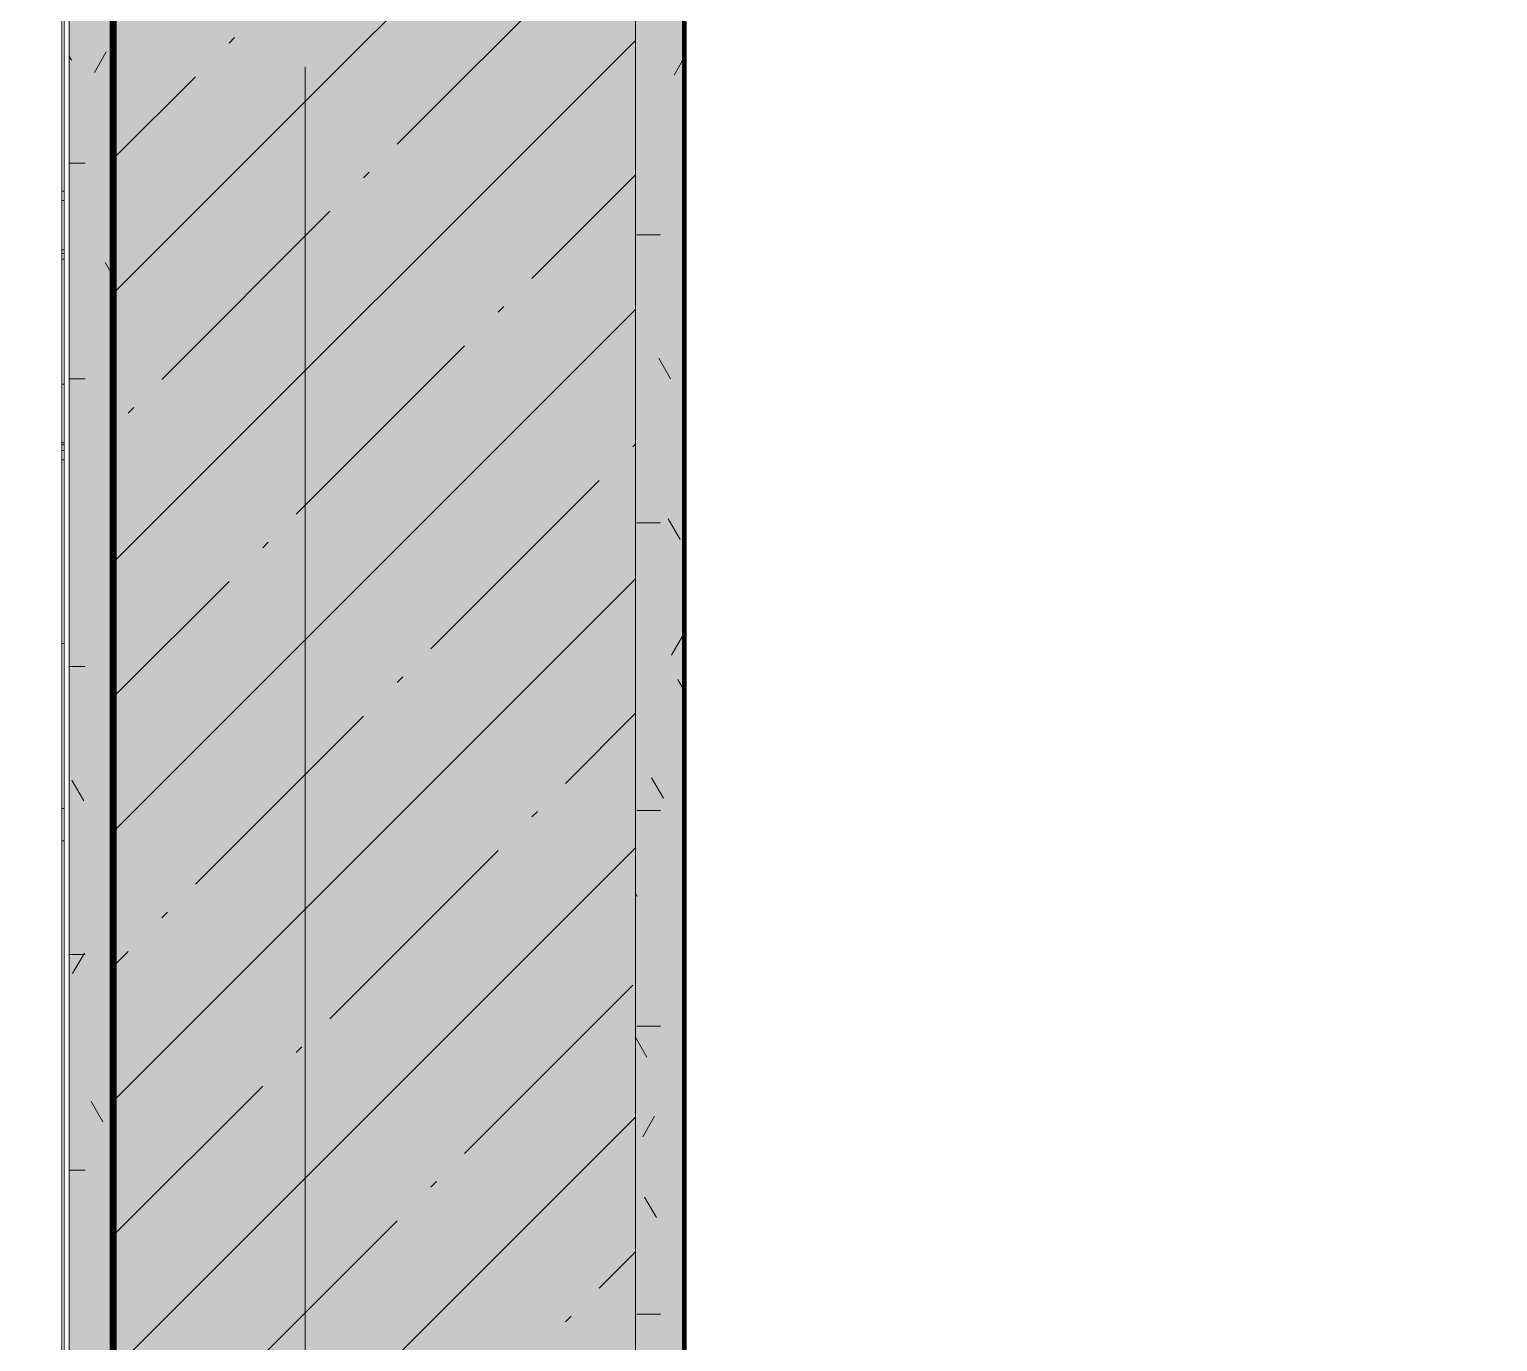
# Model space of a CAD drawing. Header units: millimetres. Extents: x -3817 to 677485, y -22715 to 103890.
# Drawn here: x 434372 to 434994, y 8582 to 9138 of the extents above; entities that cross this region are included whole.
import ezdxf

# ---------------------------------------------------------------- set-up
doc = ezdxf.new("R2010")
doc.units = ezdxf.units.MM
doc.layers.add('PDF _Геометрия', color=7, linetype='Continuous', true_color=0x1d1d1d)
doc.layers.add('PDF _Сплошная заливка', color=7, linetype='Continuous', true_color=0xffffff)

msp = doc.modelspace()

# ---------------------------------------------------------------- hatches: boundary and pattern name
at = {"layer": 'PDF _Сплошная заливка', "transparency": 33554559}
msp.add_hatch(color=256, dxfattribs=at).paths.add_polyline_path([(434608.64, 4319), (434628.64, 4319), (434628.64, 12519), (434408.64, 12519), (434408.64, 4319)])

# ---------------------------------------------------------------- linework, layer by layer
at = {"layer": 'PDF _Геометрия', "color": 7, "lineweight": 9}
for points in [[(434408.64, 12319), (434408.64, 4319), (434408.64, 12319), (434388.64, 12319), (432373.64, 12319), (434388.64, 12319), (434408.64, 12319), (434408.64, 12519), (433388.64, 12519), (434408.64, 12519)], [(434628.64, 11299), (434628.64, 4319), (434608.64, 4319), (434628.64, 4319), (434628.64, 11299), (434628.64, 11319), (434873.64, 11319), (434628.64, 11319), (434628.64, 11519)], [(434648.64, 4319), (434648.64, 11298)]]:
    msp.add_lwpolyline(points, dxfattribs=at)
at = {"layer": 'PDF _Геометрия', "color": 171, "lineweight": 70, "true_color": 0x8080ff}
msp.add_lwpolyline([(434406.64, 12309), (434406.64, 2089.5), (434407.64, 2089.5), (434407.64, 12309)], close=True, dxfattribs=at)
at = {"layer": 'PDF _Геометрия', "color": 9, "lineweight": 9, "true_color": 0xc0c0c0}
for points in [[(434388.64, 12298), (434388.64, 1994), (434408.64, 1994), (434408.64, 2044), (434408.64, 2056.5), (434408.64, 2069), (434408.64, 4319), (434608.64, 4319), (434608.64, 2069), (434648.64, 2069)], [(434385.59, 8418.79), (434385.59, 8591.49), (434385.59, 8629.25), (434385.59, 8658.82), (434385.59, 8681.89), (434385.59, 8700.18), (434385.59, 8715.38), (434385.59, 8729), (434385.59, 8741.62), (434385.59, 8753.61), (434385.59, 8765.35), (434385.59, 8777.19), (434385.59, 8789.49), (434385.59, 8802.34), (434385.59, 8815.59), (434385.59, 8829.07), (434385.59, 8842.62), (434385.59, 8856.07), (434385.59, 8869.28), (434385.59, 8882.18), (434385.59, 8894.87), (434385.59, 8907.45), (434385.59, 8920.04), (434385.59, 8932.74), (434385.59, 8945.65), (434385.59, 8958.86), (434385.59, 8972.23), (434385.59, 8985.52), (434385.59, 8998.49), (434385.59, 9010.9), (434385.59, 9022.53), (434385.59, 9033.27), (434385.59, 9043.34), (434385.59, 9052.97), (434385.59, 9062.38), (434385.59, 9071.8), (434385.59, 9081.43), (434385.59, 9091.48), (434385.59, 9102.15), (434385.59, 9113.53), (434385.59, 9125.34), (434385.59, 9137.18), (434385.59, 9148.65)], [(434386.59, 9148.65), (434386.59, 9137.18), (434386.59, 9125.34), (434386.59, 9113.53), (434386.59, 9102.15), (434386.59, 9091.48), (434386.59, 9081.43), (434386.59, 9071.8), (434386.59, 9062.38), (434386.59, 9052.97), (434386.59, 9043.34), (434386.59, 9033.27), (434386.59, 9022.53), (434386.59, 9010.9), (434386.59, 8998.49), (434386.59, 8985.52), (434386.59, 8972.23), (434386.59, 8958.86), (434386.59, 8945.65), (434386.59, 8932.74), (434386.59, 8920.04), (434386.59, 8907.45), (434386.59, 8894.87), (434386.59, 8882.18), (434386.59, 8869.28), (434386.59, 8856.07), (434386.59, 8842.62), (434386.59, 8829.07), (434386.59, 8815.59), (434386.59, 8802.34), (434386.59, 8789.49), (434386.59, 8777.19), (434386.59, 8765.35), (434386.59, 8753.61), (434386.59, 8741.62), (434386.59, 8729), (434386.59, 8715.38), (434386.59, 8700.18), (434386.59, 8681.89), (434386.59, 8658.82), (434386.59, 8629.25), (434386.59, 8591.49), (434386.59, 8418.79)], [(434386.59, 9069.9), (434386.59, 9069.84), (434386.59, 9069.7), (434386.59, 9069.52), (434386.59, 9069.31), (434386.59, 9069.09), (434386.59, 9068.89), (434386.59, 9068.73), (434386.59, 9068.59), (434386.59, 9068.4), (434386.59, 9068.12), (434386.59, 9067.67), (434386.59, 9067.01), (434386.59, 9066.06), (434386.59, 9064.8), (434386.59, 9063.22), (434386.59, 9061.37), (434386.59, 9059.26), (434386.59, 9056.92), (434386.59, 9054.39), (434386.59, 9051.67), (434386.59, 9048.78), (434386.59, 9045.7), (434386.59, 9042.43), (434386.59, 9038.95), (434386.59, 9035.25), (434386.59, 9031.32), (434386.59, 9027.16), (434386.59, 9022.76), (434386.59, 9018.11), (434386.59, 9013.28), (434386.59, 9008.34), (434386.59, 9003.36), (434386.59, 8998.43), (434386.59, 8993.62), (434386.59, 8989.01), (434386.59, 8984.66), (434386.59, 8980.62), (434386.59, 8976.91), (434386.59, 8973.54), (434386.59, 8970.52), (434386.59, 8967.86), (434386.59, 8965.58), (434386.59, 8963.69), (434386.59, 8962.19), (434386.59, 8961.08), (434386.59, 8960.37), (434386.59, 8960.05), (434386.59, 8960.03), (434386.59, 8960.09), (434386.59, 8960.42), (434386.59, 8960.96), (434386.59, 8961.65), (434386.59, 8962.43), (434386.59, 8963.29), (434386.59, 8964.23), (434386.59, 8965.26), (434386.59, 8966.36), (434386.59, 8967.54), (434386.59, 8968.78), (434386.59, 8970.06), (434386.59, 8971.36), (434386.59, 8972.66), (434386.59, 8973.94), (434386.59, 8975.17), (434386.59, 8976.39), (434386.59, 8977.6), (434386.59, 8978.82), (434386.59, 8980.08), (434386.59, 8981.4), (434386.59, 8982.79), (434386.59, 8984.25), (434386.59, 8985.76), (434386.59, 8987.34), (434386.59, 8988.96), (434386.59, 8990.63), (434386.59, 8992.34), (434386.59, 8994.11), (434386.59, 8995.94), (434386.59, 8997.84), (434386.59, 8999.83), (434386.59, 9001.88), (434386.59, 9003.97), (434386.59, 9006.06), (434386.59, 9008.13), (434386.59, 9010.16), (434386.59, 9012.17), (434386.59, 9014.19), (434386.59, 9016.25), (434386.59, 9018.37), (434386.59, 9020.56), (434386.59, 9022.76), (434386.59, 9024.93), (434386.59, 9027.02), (434386.59, 9029.03), (434386.59, 9031.13), (434386.59, 9033.51), (434386.59, 9037.17), (434386.59, 9045.05), (434386.59, 9045.92), (434386.59, 9050.96), (434386.59, 9054.87), (434386.59, 9057.84), (434386.59, 9060.05), (434386.59, 9061.68), (434386.59, 9062.92), (434386.59, 9063.95), (434386.59, 9064.85), (434386.59, 9065.65), (434386.59, 9066.36), (434386.59, 9066.98), (434386.59, 9067.52), (434386.59, 9068), (434386.59, 9068.42), (434386.59, 9068.8), (434386.59, 9069.13), (434386.59, 9069.41), (434386.59, 9069.63), (434386.59, 9069.79), (434386.59, 9069.88), (434386.59, 9069.9), (434385.59, 9069.9), (434385.59, 9069.88), (434385.59, 9069.79), (434385.59, 9069.63), (434385.59, 9069.41), (434385.59, 9069.13), (434385.59, 9068.8), (434385.59, 9068.42), (434385.59, 9068), (434385.59, 9067.52), (434385.59, 9066.98), (434385.59, 9066.36), (434385.59, 9065.65), (434385.59, 9064.85), (434385.59, 9063.95), (434385.59, 9062.92), (434385.59, 9061.68), (434385.59, 9060.05), (434385.59, 9057.84), (434385.59, 9054.87), (434385.59, 9050.96), (434385.59, 9045.92), (434385.59, 9045.05), (434385.59, 9037.17), (434385.59, 9033.51), (434385.59, 9031.13), (434385.59, 9029.03), (434385.59, 9027.02), (434385.59, 9024.93), (434385.59, 9022.76), (434385.59, 9020.56), (434385.59, 9018.37), (434385.59, 9016.25), (434385.59, 9014.19), (434385.59, 9012.17), (434385.59, 9010.16), (434385.59, 9008.13), (434385.59, 9006.06), (434385.59, 9003.97), (434385.59, 9001.88), (434385.59, 8999.83), (434385.59, 8997.84), (434385.59, 8995.94), (434385.59, 8994.11), (434385.59, 8992.34), (434385.59, 8990.63), (434385.59, 8988.96), (434385.59, 8987.34), (434385.59, 8985.76), (434385.59, 8984.25), (434385.59, 8982.79), (434385.59, 8981.4), (434385.59, 8980.08), (434385.59, 8978.82), (434385.59, 8977.6), (434385.59, 8976.39), (434385.59, 8975.17), (434385.59, 8973.94), (434385.59, 8972.66), (434385.59, 8971.36), (434385.59, 8970.06), (434385.59, 8968.78), (434385.59, 8967.54), (434385.59, 8966.36), (434385.59, 8965.26), (434385.59, 8964.23), (434385.59, 8963.29), (434385.59, 8962.43), (434385.59, 8961.65), (434385.59, 8960.96), (434385.59, 8960.42), (434385.59, 8960.09), (434385.59, 8960.03), (434385.59, 8960.05), (434385.59, 8960.37), (434385.59, 8961.08), (434385.59, 8962.19), (434385.59, 8963.69), (434385.59, 8965.58), (434385.59, 8967.86), (434385.59, 8970.52), (434385.59, 8973.54), (434385.59, 8976.91), (434385.59, 8980.62), (434385.59, 8984.66), (434385.59, 8989.01), (434385.59, 8993.62), (434385.59, 8998.43), (434385.59, 9003.36), (434385.59, 9008.34), (434385.59, 9013.28), (434385.59, 9018.11), (434385.59, 9022.76), (434385.59, 9027.16), (434385.59, 9031.32), (434385.59, 9035.25), (434385.59, 9038.95), (434385.59, 9042.43), (434385.59, 9045.7), (434385.59, 9048.78), (434385.59, 9051.67), (434385.59, 9054.39), (434385.59, 9056.92), (434385.59, 9059.26), (434385.59, 9061.37), (434385.59, 9063.22), (434385.59, 9064.8), (434385.59, 9066.06), (434385.59, 9067.01), (434385.59, 9067.67), (434385.59, 9068.12), (434385.59, 9068.4), (434385.59, 9068.59), (434385.59, 9068.73), (434385.59, 9068.89), (434385.59, 9069.09), (434385.59, 9069.31), (434385.59, 9069.52), (434385.59, 9069.7), (434385.59, 9069.84), (434385.59, 9069.9)], [(434386.59, 9065.86), (434386.59, 9065.8), (434386.59, 9065.67), (434386.59, 9065.49), (434386.59, 9065.28), (434386.59, 9065.06), (434386.59, 9064.86), (434386.59, 9064.7), (434386.59, 9064.55), (434386.59, 9064.37), (434386.59, 9064.09), (434386.59, 9063.64), (434386.59, 9062.98), (434386.59, 9062.03), (434386.59, 9060.76), (434386.59, 9059.19), (434386.59, 9057.33), (434386.59, 9055.23), (434386.59, 9052.89), (434386.59, 9050.35), (434386.59, 9047.64), (434386.59, 9044.75), (434386.59, 9041.67), (434386.59, 9038.4), (434386.59, 9034.92), (434386.59, 9031.22), (434386.59, 9027.29), (434386.59, 9023.13), (434386.59, 9018.73), (434386.59, 9014.08), (434386.59, 9009.24), (434386.59, 9004.3), (434386.59, 8999.33), (434386.59, 8994.4), (434386.59, 8989.59), (434386.59, 8984.97), (434386.59, 8980.63), (434386.59, 8976.59), (434386.59, 8972.88), (434386.59, 8969.51), (434386.59, 8966.48), (434386.59, 8963.83), (434386.59, 8961.55), (434386.59, 8959.66), (434386.59, 8958.16), (434386.59, 8957.05), (434386.59, 8956.34), (434386.59, 8956.02), (434386.59, 8956), (434386.59, 8956.06), (434386.59, 8956.39), (434386.59, 8956.93), (434386.59, 8957.62), (434386.59, 8958.4), (434386.59, 8959.26), (434386.59, 8960.2), (434386.59, 8961.23), (434386.59, 8962.33), (434386.59, 8963.51), (434386.59, 8964.75), (434386.59, 8966.03), (434386.59, 8967.33), (434386.59, 8968.63), (434386.59, 8969.9), (434386.59, 8971.14), (434386.59, 8972.36), (434386.59, 8973.57), (434386.59, 8974.79), (434386.59, 8976.05), (434386.59, 8977.37), (434386.59, 8978.76), (434386.59, 8980.21), (434386.59, 8981.73), (434386.59, 8983.31), (434386.59, 8984.93), (434386.59, 8986.6), (434386.59, 8988.31), (434386.59, 8990.07), (434386.59, 8991.91), (434386.59, 8993.81), (434386.59, 8995.8), (434386.59, 8997.85), (434386.59, 8999.93), (434386.59, 9002.03), (434386.59, 9004.09), (434386.59, 9006.12), (434386.59, 9008.14), (434386.59, 9010.16), (434386.59, 9012.22), (434386.59, 9014.34), (434386.59, 9016.52), (434386.59, 9018.73), (434386.59, 9020.9), (434386.59, 9022.99), (434386.59, 9025), (434386.59, 9027.1), (434386.59, 9029.48), (434386.59, 9033.14), (434386.59, 9041.02), (434386.59, 9041.89), (434386.59, 9046.93), (434386.59, 9050.84), (434386.59, 9053.81), (434386.59, 9056.02), (434386.59, 9057.65), (434386.59, 9058.89), (434386.59, 9059.92), (434386.59, 9060.82), (434386.59, 9061.62), (434386.59, 9062.32), (434386.59, 9062.94), (434386.59, 9063.49), (434386.59, 9063.97), (434386.59, 9064.39), (434386.59, 9064.77), (434386.59, 9065.1), (434386.59, 9065.38), (434386.59, 9065.6), (434386.59, 9065.76), (434386.59, 9065.85), (434386.59, 9065.87), (434385.59, 9065.87), (434385.59, 9065.85), (434385.59, 9065.76), (434385.59, 9065.6), (434385.59, 9065.38), (434385.59, 9065.1), (434385.59, 9064.77), (434385.59, 9064.39), (434385.59, 9063.97), (434385.59, 9063.49), (434385.59, 9062.94), (434385.59, 9062.32), (434385.59, 9061.62), (434385.59, 9060.82), (434385.59, 9059.92), (434385.59, 9058.89), (434385.59, 9057.65), (434385.59, 9056.02), (434385.59, 9053.81), (434385.59, 9050.84), (434385.59, 9046.93), (434385.59, 9041.89), (434385.59, 9041.02), (434385.59, 9033.14), (434385.59, 9029.48), (434385.59, 9027.1), (434385.59, 9025), (434385.59, 9022.99), (434385.59, 9020.9), (434385.59, 9018.73), (434385.59, 9016.52), (434385.59, 9014.34), (434385.59, 9012.22), (434385.59, 9010.16), (434385.59, 9008.14), (434385.59, 9006.12), (434385.59, 9004.09), (434385.59, 9002.03), (434385.59, 8999.93), (434385.59, 8997.85), (434385.59, 8995.8), (434385.59, 8993.81), (434385.59, 8991.91), (434385.59, 8990.07), (434385.59, 8988.31), (434385.59, 8986.6), (434385.59, 8984.93), (434385.59, 8983.31), (434385.59, 8981.73), (434385.59, 8980.21), (434385.59, 8978.76), (434385.59, 8977.37), (434385.59, 8976.05), (434385.59, 8974.79), (434385.59, 8973.57), (434385.59, 8972.36), (434385.59, 8971.14), (434385.59, 8969.9), (434385.59, 8968.63), (434385.59, 8967.33), (434385.59, 8966.03), (434385.59, 8964.75), (434385.59, 8963.51), (434385.59, 8962.33), (434385.59, 8961.23), (434385.59, 8960.2), (434385.59, 8959.26), (434385.59, 8958.4), (434385.59, 8957.62), (434385.59, 8956.93), (434385.59, 8956.39), (434385.59, 8956.06), (434385.59, 8956), (434385.59, 8956.02), (434385.59, 8956.34), (434385.59, 8957.05), (434385.59, 8958.16), (434385.59, 8959.66), (434385.59, 8961.55), (434385.59, 8963.83), (434385.59, 8966.48), (434385.59, 8969.51), (434385.59, 8972.88), (434385.59, 8976.59), (434385.59, 8980.63), (434385.59, 8984.97), (434385.59, 8989.59), (434385.59, 8994.4), (434385.59, 8999.33), (434385.59, 9004.3), (434385.59, 9009.24), (434385.59, 9014.08), (434385.59, 9018.73), (434385.59, 9023.13), (434385.59, 9027.29), (434385.59, 9031.22), (434385.59, 9034.92), (434385.59, 9038.4), (434385.59, 9041.67), (434385.59, 9044.75), (434385.59, 9047.64), (434385.59, 9050.35), (434385.59, 9052.89), (434385.59, 9055.23), (434385.59, 9057.33), (434385.59, 9059.19), (434385.59, 9060.76), (434385.59, 9062.03), (434385.59, 9062.98), (434385.59, 9063.64), (434385.59, 9064.09), (434385.59, 9064.37), (434385.59, 9064.55), (434385.59, 9064.7), (434385.59, 9064.86), (434385.59, 9065.06), (434385.59, 9065.28), (434385.59, 9065.49), (434385.59, 9065.67), (434385.59, 9065.8), (434385.59, 9065.86)], [(434385.59, 9045.05), (434386.59, 9045.05)], [(434386.59, 9041.02), (434385.59, 9041.02)], [(434386.59, 8988.12), (434386.59, 8988.06), (434386.59, 8987.93), (434386.59, 8987.74), (434386.59, 8987.53), (434386.59, 8987.32), (434386.59, 8987.11), (434386.59, 8986.95), (434386.59, 8986.81), (434386.59, 8986.62), (434386.59, 8986.34), (434386.59, 8985.9), (434386.59, 8985.23), (434386.59, 8984.28), (434386.59, 8983.02), (434386.59, 8981.44), (434386.59, 8979.59), (434386.59, 8977.48), (434386.59, 8975.14), (434386.59, 8972.61), (434386.59, 8969.89), (434386.59, 8967), (434386.59, 8963.93), (434386.59, 8960.65), (434386.59, 8957.17), (434386.59, 8953.47), (434386.59, 8949.55), (434386.59, 8945.39), (434386.59, 8940.98), (434386.59, 8936.33), (434386.59, 8931.5), (434386.59, 8926.56), (434386.59, 8921.58), (434386.59, 8916.65), (434386.59, 8911.84), (434386.59, 8907.23), (434386.59, 8902.88), (434386.59, 8898.84), (434386.59, 8895.13), (434386.59, 8891.76), (434386.59, 8888.74), (434386.59, 8886.08), (434386.59, 8883.8), (434386.59, 8881.91), (434386.59, 8880.41), (434386.59, 8879.3), (434386.59, 8878.59), (434386.59, 8878.27), (434386.59, 8878.25), (434386.59, 8878.31), (434386.59, 8878.64), (434386.59, 8879.18), (434386.59, 8879.87), (434386.59, 8880.65), (434386.59, 8881.51), (434386.59, 8882.46), (434386.59, 8883.48), (434386.59, 8884.59), (434386.59, 8885.77), (434386.59, 8887.01), (434386.59, 8888.29), (434386.59, 8889.58), (434386.59, 8890.88), (434386.59, 8892.16), (434386.59, 8893.4), (434386.59, 8894.61), (434386.59, 8895.82), (434386.59, 8897.04), (434386.59, 8898.3), (434386.59, 8899.62), (434386.59, 8901.01), (434386.59, 8902.47), (434386.59, 8903.99), (434386.59, 8905.56), (434386.59, 8907.18), (434386.59, 8908.85), (434386.59, 8910.56), (434386.59, 8912.33), (434386.59, 8914.16), (434386.59, 8916.06), (434386.59, 8918.05), (434386.59, 8920.1), (434386.59, 8922.19), (434386.59, 8924.28), (434386.59, 8926.35), (434386.59, 8928.38), (434386.59, 8930.39), (434386.59, 8932.41), (434386.59, 8934.47), (434386.59, 8936.59), (434386.59, 8938.78), (434386.59, 8940.98), (434386.59, 8943.15), (434386.59, 8945.24), (434386.59, 8947.25), (434386.59, 8949.35), (434386.59, 8951.73), (434386.59, 8955.39), (434386.59, 8963.27), (434386.59, 8964.14), (434386.59, 8969.18), (434386.59, 8973.09), (434386.59, 8976.06), (434386.59, 8978.27), (434386.59, 8979.9), (434386.59, 8981.14), (434386.59, 8982.17), (434386.59, 8983.08), (434386.59, 8983.87), (434386.59, 8984.58), (434386.59, 8985.2), (434386.59, 8985.74), (434386.59, 8986.22), (434386.59, 8986.64), (434386.59, 8987.02), (434386.59, 8987.35), (434386.59, 8987.63), (434386.59, 8987.85), (434386.59, 8988.01), (434386.59, 8988.1), (434386.59, 8988.12), (434385.59, 8988.12), (434385.59, 8988.1), (434385.59, 8988.01), (434385.59, 8987.85), (434385.59, 8987.63), (434385.59, 8987.35), (434385.59, 8987.02), (434385.59, 8986.64), (434385.59, 8986.22), (434385.59, 8985.74), (434385.59, 8985.2), (434385.59, 8984.58), (434385.59, 8983.87), (434385.59, 8983.08), (434385.59, 8982.17), (434385.59, 8981.14), (434385.59, 8979.9), (434385.59, 8978.27), (434385.59, 8976.06), (434385.59, 8973.09), (434385.59, 8969.18), (434385.59, 8964.14), (434385.59, 8963.27), (434385.59, 8955.39), (434385.59, 8951.73), (434385.59, 8949.35), (434385.59, 8947.25), (434385.59, 8945.24), (434385.59, 8943.15), (434385.59, 8940.98), (434385.59, 8938.78), (434385.59, 8936.59), (434385.59, 8934.47), (434385.59, 8932.41), (434385.59, 8930.39), (434385.59, 8928.38), (434385.59, 8926.35), (434385.59, 8924.28), (434385.59, 8922.19), (434385.59, 8920.1), (434385.59, 8918.05), (434385.59, 8916.06), (434385.59, 8914.16), (434385.59, 8912.33), (434385.59, 8910.56), (434385.59, 8908.85), (434385.59, 8907.18), (434385.59, 8905.56), (434385.59, 8903.99), (434385.59, 8902.47), (434385.59, 8901.01), (434385.59, 8899.62), (434385.59, 8898.3), (434385.59, 8897.04), (434385.59, 8895.82), (434385.59, 8894.61), (434385.59, 8893.4), (434385.59, 8892.16), (434385.59, 8890.88), (434385.59, 8889.58), (434385.59, 8888.29), (434385.59, 8887.01), (434385.59, 8885.77), (434385.59, 8884.59), (434385.59, 8883.48), (434385.59, 8882.46), (434385.59, 8881.51), (434385.59, 8880.65), (434385.59, 8879.87), (434385.59, 8879.18), (434385.59, 8878.64), (434385.59, 8878.31), (434385.59, 8878.25), (434385.59, 8878.27), (434385.59, 8878.59), (434385.59, 8879.3), (434385.59, 8880.41), (434385.59, 8881.91), (434385.59, 8883.8), (434385.59, 8886.08), (434385.59, 8888.74), (434385.59, 8891.76), (434385.59, 8895.13), (434385.59, 8898.84), (434385.59, 8902.88), (434385.59, 8907.23), (434385.59, 8911.84), (434385.59, 8916.65), (434385.59, 8921.58), (434385.59, 8926.56), (434385.59, 8931.5), (434385.59, 8936.33), (434385.59, 8940.98), (434385.59, 8945.39), (434385.59, 8949.55), (434385.59, 8953.47), (434385.59, 8957.17), (434385.59, 8960.65), (434385.59, 8963.93), (434385.59, 8967), (434385.59, 8969.89), (434385.59, 8972.61), (434385.59, 8975.14), (434385.59, 8977.48), (434385.59, 8979.59), (434385.59, 8981.44), (434385.59, 8983.02), (434385.59, 8984.28), (434385.59, 8985.23), (434385.59, 8985.9), (434385.59, 8986.34), (434385.59, 8986.62), (434385.59, 8986.81), (434385.59, 8986.95), (434385.59, 8987.11), (434385.59, 8987.32), (434385.59, 8987.53), (434385.59, 8987.74), (434385.59, 8987.93), (434385.59, 8988.06), (434385.59, 8988.12)], [(434386.59, 8987.24), (434386.59, 8987.18), (434386.59, 8987.05), (434386.59, 8986.86), (434386.59, 8986.65), (434386.59, 8986.43), (434386.59, 8986.23), (434386.59, 8986.07), (434386.59, 8985.93), (434386.59, 8985.74), (434386.59, 8985.46), (434386.59, 8985.01), (434386.59, 8984.35), (434386.59, 8983.4), (434386.59, 8982.14), (434386.59, 8980.56), (434386.59, 8978.71), (434386.59, 8976.6), (434386.59, 8974.26), (434386.59, 8971.73), (434386.59, 8969.01), (434386.59, 8966.12), (434386.59, 8963.04), (434386.59, 8959.77), (434386.59, 8956.29), (434386.59, 8952.59), (434386.59, 8948.67), (434386.59, 8944.51), (434386.59, 8940.1), (434386.59, 8935.45), (434386.59, 8930.62), (434386.59, 8925.68), (434386.59, 8920.7), (434386.59, 8915.77), (434386.59, 8910.96), (434386.59, 8906.35), (434386.59, 8902), (434386.59, 8897.96), (434386.59, 8894.25), (434386.59, 8890.88), (434386.59, 8887.86), (434386.59, 8885.2), (434386.59, 8882.92), (434386.59, 8881.03), (434386.59, 8879.53), (434386.59, 8878.42), (434386.59, 8877.71), (434386.59, 8877.39), (434386.59, 8877.37), (434386.59, 8877.43), (434386.59, 8877.76), (434386.59, 8878.3), (434386.59, 8878.99), (434386.59, 8879.77), (434386.59, 8880.63), (434386.59, 8881.57), (434386.59, 8882.6), (434386.59, 8883.71), (434386.59, 8884.88), (434386.59, 8886.12), (434386.59, 8887.4), (434386.59, 8888.7), (434386.59, 8890), (434386.59, 8891.28), (434386.59, 8892.52), (434386.59, 8893.73), (434386.59, 8894.94), (434386.59, 8896.16), (434386.59, 8897.42), (434386.59, 8898.74), (434386.59, 8900.13), (434386.59, 8901.59), (434386.59, 8903.11), (434386.59, 8904.68), (434386.59, 8906.3), (434386.59, 8907.97), (434386.59, 8909.68), (434386.59, 8911.45), (434386.59, 8913.28), (434386.59, 8915.18), (434386.59, 8917.17), (434386.59, 8919.22), (434386.59, 8921.31), (434386.59, 8923.4), (434386.59, 8925.47), (434386.59, 8927.5), (434386.59, 8929.51), (434386.59, 8931.53), (434386.59, 8933.59), (434386.59, 8935.71), (434386.59, 8937.9), (434386.59, 8940.1), (434386.59, 8942.27), (434386.59, 8944.36), (434386.59, 8946.37), (434386.59, 8948.47), (434386.59, 8950.85), (434386.59, 8954.51), (434386.59, 8962.39), (434385.59, 8962.39), (434385.59, 8954.51), (434385.59, 8950.85), (434385.59, 8948.47), (434385.59, 8946.37), (434385.59, 8944.36), (434385.59, 8942.27), (434385.59, 8940.1), (434385.59, 8937.9), (434385.59, 8935.71), (434385.59, 8933.59), (434385.59, 8931.53), (434385.59, 8929.51), (434385.59, 8927.5), (434385.59, 8925.47), (434385.59, 8923.4), (434385.59, 8921.31), (434385.59, 8919.22), (434385.59, 8917.17), (434385.59, 8915.18), (434385.59, 8913.28), (434385.59, 8911.45), (434385.59, 8909.68), (434385.59, 8907.97), (434385.59, 8906.3), (434385.59, 8904.68), (434385.59, 8903.11), (434385.59, 8901.59), (434385.59, 8900.13), (434385.59, 8898.74), (434385.59, 8897.42), (434385.59, 8896.16), (434385.59, 8894.94), (434385.59, 8893.73), (434385.59, 8892.52), (434385.59, 8891.28), (434385.59, 8890), (434385.59, 8888.7), (434385.59, 8887.4), (434385.59, 8886.12), (434385.59, 8884.88), (434385.59, 8883.71), (434385.59, 8882.6), (434385.59, 8881.57), (434385.59, 8880.63), (434385.59, 8879.77), (434385.59, 8878.99), (434385.59, 8878.3), (434385.59, 8877.76), (434385.59, 8877.43), (434385.59, 8877.37), (434385.59, 8877.39), (434385.59, 8877.71), (434385.59, 8878.42), (434385.59, 8879.53), (434385.59, 8881.03), (434385.59, 8882.92), (434385.59, 8885.2), (434385.59, 8887.86), (434385.59, 8890.88), (434385.59, 8894.25), (434385.59, 8897.96), (434385.59, 8902), (434385.59, 8906.35), (434385.59, 8910.96), (434385.59, 8915.77), (434385.59, 8920.7), (434385.59, 8925.68), (434385.59, 8930.62), (434385.59, 8935.45), (434385.59, 8940.1), (434385.59, 8944.51), (434385.59, 8948.67), (434385.59, 8952.59), (434385.59, 8956.29), (434385.59, 8959.77), (434385.59, 8963.04), (434385.59, 8966.12), (434385.59, 8969.01), (434385.59, 8971.73), (434385.59, 8974.26), (434385.59, 8976.6), (434385.59, 8978.71), (434385.59, 8980.56), (434385.59, 8982.14), (434385.59, 8983.4), (434385.59, 8984.35), (434385.59, 8985.01), (434385.59, 8985.46), (434385.59, 8985.74), (434385.59, 8985.93), (434385.59, 8986.07), (434385.59, 8986.23), (434385.59, 8986.43), (434385.59, 8986.65), (434385.59, 8986.86), (434385.59, 8987.05), (434385.59, 8987.18), (434385.59, 8987.24)], [(434385.59, 8987.24), (434385.59, 8987.22), (434385.59, 8987.13), (434385.59, 8986.97), (434385.59, 8986.75), (434385.59, 8986.47), (434385.59, 8986.14), (434385.59, 8985.76), (434385.59, 8985.34), (434385.59, 8984.86), (434385.59, 8984.32), (434385.59, 8983.7), (434385.59, 8982.99), (434385.59, 8982.19), (434385.59, 8981.29), (434385.59, 8980.26), (434385.59, 8979.02), (434385.59, 8977.39), (434385.59, 8975.18), (434385.59, 8972.21), (434385.59, 8968.3), (434385.59, 8963.26)], [(434386.59, 8963.26), (434386.59, 8968.3), (434386.59, 8972.21), (434386.59, 8975.18), (434386.59, 8977.39), (434386.59, 8979.02), (434386.59, 8980.26), (434386.59, 8981.29), (434386.59, 8982.19), (434386.59, 8982.99), (434386.59, 8983.7), (434386.59, 8984.32), (434386.59, 8984.86), (434386.59, 8985.34), (434386.59, 8985.76), (434386.59, 8986.14), (434386.59, 8986.47), (434386.59, 8986.75), (434386.59, 8986.97), (434386.59, 8987.13), (434386.59, 8987.22), (434386.59, 8987.24)], [(434386.59, 8963.27), (434385.59, 8963.27)], [(434385.59, 8960.03), (434386.59, 8960.03)], [(434385.59, 8956), (434386.59, 8956)], [(434385.59, 8878.25), (434386.59, 8878.25)], [(434385.59, 8632.6), (434385.59, 8635.83), (434385.59, 8664.05), (434385.59, 8688.38), (434385.59, 8709.22), (434385.59, 8726.99), (434385.59, 8742.1), (434385.59, 8754.94), (434385.59, 8765.81), (434385.59, 8775.02), (434385.59, 8782.92), (434385.59, 8790.08), (434385.59, 8797.1), (434385.59, 8803.1), (434385.59, 8806.66), (434385.59, 8808.06), (434385.59, 8808.3), (434385.59, 8808.31), (434385.59, 8808.22), (434385.59, 8807.51), (434385.59, 8805.44), (434385.59, 8801.29), (434385.59, 8794.33), (434385.59, 8784.3), (434385.59, 8771.55), (434385.59, 8756.47), (434385.59, 8739.48), (434385.59, 8729.23), (434385.59, 8719.87), (434385.59, 8711.32), (434385.59, 8703.47), (434385.59, 8696.24), (434385.59, 8689.54), (434385.59, 8683.26), (434385.59, 8677.34), (434385.59, 8671.72), (434385.59, 8666.39), (434385.59, 8661.36), (434385.59, 8656.6), (434385.59, 8652.12), (434385.59, 8647.91), (434385.59, 8643.95), (434385.59, 8640.24), (434385.59, 8636.87), (434385.59, 8634.04)], [(434386.59, 8808.3), (434385.59, 8808.3)], [(434385.59, 8632.17), (434385.59, 8635), (434385.59, 8638.37), (434385.59, 8642.08), (434385.59, 8646.03), (434385.59, 8650.25), (434385.59, 8654.73), (434385.59, 8659.48), (434385.59, 8664.52), (434385.59, 8669.84), (434385.59, 8675.46), (434385.59, 8681.39), (434385.59, 8687.66), (434385.59, 8694.37), (434385.59, 8701.6), (434385.59, 8709.44), (434385.59, 8718), (434385.59, 8727.36), (434385.59, 8737.6), (434385.59, 8754.6), (434385.59, 8769.67), (434385.59, 8782.43), (434385.59, 8792.46), (434385.59, 8799.41), (434385.59, 8803.57), (434385.59, 8805.64), (434385.59, 8806.35), (434385.59, 8806.44), (434385.59, 8806.43), (434385.59, 8806.18), (434385.59, 8804.79), (434385.59, 8801.23), (434385.59, 8795.23), (434385.59, 8788.21), (434385.59, 8781.04), (434385.59, 8773.15), (434385.59, 8763.93), (434385.59, 8753.06), (434385.59, 8740.23), (434385.59, 8725.12), (434385.59, 8707.35), (434385.59, 8686.5), (434385.59, 8662.18), (434385.59, 8633.95), (434385.59, 8630.73)], [(434386.59, 8634.04), (434386.59, 8636.87), (434386.59, 8640.24), (434386.59, 8643.95), (434386.59, 8647.91), (434386.59, 8652.12), (434386.59, 8656.6), (434386.59, 8661.36), (434386.59, 8666.39), (434386.59, 8671.72), (434386.59, 8677.34), (434386.59, 8683.26), (434386.59, 8689.54), (434386.59, 8696.24), (434386.59, 8703.47), (434386.59, 8711.32), (434386.59, 8719.87), (434386.59, 8729.23), (434386.59, 8739.48), (434386.59, 8756.47), (434386.59, 8771.55), (434386.59, 8784.3), (434386.59, 8794.33), (434386.59, 8801.29), (434386.59, 8805.44), (434386.59, 8807.51), (434386.59, 8808.22), (434386.59, 8808.31), (434386.59, 8808.3), (434386.59, 8808.06), (434386.59, 8806.66), (434386.59, 8803.1), (434386.59, 8797.1), (434386.59, 8790.08), (434386.59, 8782.92), (434386.59, 8775.02), (434386.59, 8765.81), (434386.59, 8754.94), (434386.59, 8742.1), (434386.59, 8726.99), (434386.59, 8709.22), (434386.59, 8688.38), (434386.59, 8664.05), (434386.59, 8635.83), (434386.59, 8632.6)], [(434386.59, 8630.73), (434386.59, 8633.95), (434386.59, 8662.18), (434386.59, 8686.5), (434386.59, 8707.35), (434386.59, 8725.12), (434386.59, 8740.23), (434386.59, 8753.06), (434386.59, 8763.93), (434386.59, 8773.15), (434386.59, 8781.04), (434386.59, 8788.21), (434386.59, 8795.23), (434386.59, 8801.23), (434386.59, 8804.79), (434386.59, 8806.18), (434386.59, 8806.43), (434386.59, 8806.44), (434386.59, 8806.35), (434386.59, 8805.64), (434386.59, 8803.57), (434386.59, 8799.41), (434386.59, 8792.46), (434386.59, 8782.43), (434386.59, 8769.67), (434386.59, 8754.6), (434386.59, 8737.6), (434386.59, 8727.36), (434386.59, 8718), (434386.59, 8709.44), (434386.59, 8701.6), (434386.59, 8694.37), (434386.59, 8687.66), (434386.59, 8681.39), (434386.59, 8675.46), (434386.59, 8669.84), (434386.59, 8664.52), (434386.59, 8659.48), (434386.59, 8654.73), (434386.59, 8650.25), (434386.59, 8646.03), (434386.59, 8642.08), (434386.59, 8638.37), (434386.59, 8635), (434386.59, 8632.17)], [(434385.59, 8794.64), (434385.59, 8783.03), (434385.59, 8771.54), (434385.59, 8760.25), (434385.59, 8749.15), (434385.59, 8738.18), (434385.59, 8727.32), (434385.59, 8716.52), (434385.59, 8705.74), (434385.59, 8694.95), (434385.59, 8684.1), (434385.59, 8673.14), (434385.59, 8662.04), (434385.59, 8650.74), (434385.59, 8639.2), (434385.59, 8627.39), (434385.59, 8615.24), (434385.59, 8602.6), (434385.59, 8588.93), (434385.59, 8573.56)], [(434386.59, 8573.56), (434386.59, 8588.93), (434386.59, 8602.6), (434386.59, 8615.24), (434386.59, 8627.39), (434386.59, 8639.2), (434386.59, 8650.74), (434386.59, 8662.04), (434386.59, 8673.14), (434386.59, 8684.1), (434386.59, 8694.95), (434386.59, 8705.74), (434386.59, 8716.52), (434386.59, 8727.32), (434386.59, 8738.18), (434386.59, 8749.15), (434386.59, 8760.25), (434386.59, 8771.54), (434386.59, 8783.03), (434386.59, 8794.64)], [(434385.59, 8763.96), (434385.59, 8760.4), (434385.59, 8754.4), (434385.59, 8747.38), (434385.59, 8740.21), (434385.59, 8732.32), (434385.59, 8723.11), (434385.59, 8712.23), (434385.59, 8699.4), (434385.59, 8684.29), (434385.59, 8666.52), (434385.59, 8645.67), (434385.59, 8621.35), (434385.59, 8593.13), (434385.59, 8589.9)], [(434385.59, 8591.34), (434385.59, 8594.17), (434385.59, 8597.54), (434385.59, 8601.25), (434385.59, 8605.2), (434385.59, 8609.42), (434385.59, 8613.9), (434385.59, 8618.65), (434385.59, 8623.69), (434385.59, 8629.01), (434385.59, 8634.64), (434385.59, 8640.56), (434385.59, 8646.83), (434385.59, 8653.54), (434385.59, 8660.77), (434385.59, 8668.62), (434385.59, 8677.17), (434385.59, 8686.53), (434385.59, 8696.78), (434385.59, 8713.77), (434385.59, 8728.85), (434385.59, 8741.6), (434385.59, 8751.63), (434385.59, 8758.58), (434385.59, 8762.74)], [(434385.59, 8588.25), (434385.59, 8591.48), (434385.59, 8619.7), (434385.59, 8644.03), (434385.59, 8664.87), (434385.59, 8682.64), (434385.59, 8697.75), (434385.59, 8710.58), (434385.59, 8721.46), (434385.59, 8730.67), (434385.59, 8738.56), (434385.59, 8745.73), (434385.59, 8752.75), (434385.59, 8758.75), (434385.59, 8762.31)], [(434386.59, 8589.9), (434386.59, 8593.13), (434386.59, 8621.35), (434386.59, 8645.67), (434386.59, 8666.52), (434386.59, 8684.29), (434386.59, 8699.4), (434386.59, 8712.23), (434386.59, 8723.11), (434386.59, 8732.32), (434386.59, 8740.21), (434386.59, 8747.38), (434386.59, 8754.4), (434386.59, 8760.4), (434386.59, 8763.96)], [(434386.59, 8762.74), (434386.59, 8758.58), (434386.59, 8751.63), (434386.59, 8741.6), (434386.59, 8728.85), (434386.59, 8713.77), (434386.59, 8696.78), (434386.59, 8686.53), (434386.59, 8677.17), (434386.59, 8668.62), (434386.59, 8660.77), (434386.59, 8653.54), (434386.59, 8646.83), (434386.59, 8640.56), (434386.59, 8634.64), (434386.59, 8629.01), (434386.59, 8623.69), (434386.59, 8618.65), (434386.59, 8613.9), (434386.59, 8609.42), (434386.59, 8605.2), (434386.59, 8601.25), (434386.59, 8597.54), (434386.59, 8594.17), (434386.59, 8591.34)], [(434386.59, 8762.31), (434386.59, 8758.75), (434386.59, 8752.75), (434386.59, 8745.73), (434386.59, 8738.56), (434386.59, 8730.67), (434386.59, 8721.46), (434386.59, 8710.58), (434386.59, 8697.75), (434386.59, 8682.64), (434386.59, 8664.87), (434386.59, 8644.03), (434386.59, 8619.7), (434386.59, 8591.48), (434386.59, 8588.25)], [(434385.59, 8761.09), (434385.59, 8756.93), (434385.59, 8749.98), (434385.59, 8739.95), (434385.59, 8727.2), (434385.59, 8712.12), (434385.59, 8695.13), (434385.59, 8684.88), (434385.59, 8675.52), (434385.59, 8666.97), (434385.59, 8659.12), (434385.59, 8651.89), (434385.59, 8645.18), (434385.59, 8638.91), (434385.59, 8632.99), (434385.59, 8627.37), (434385.59, 8622.04), (434385.59, 8617.01), (434385.59, 8612.25), (434385.59, 8607.77), (434385.59, 8603.56), (434385.59, 8599.6), (434385.59, 8595.89), (434385.59, 8592.52), (434385.59, 8589.69)], [(434386.59, 8589.69), (434386.59, 8592.52), (434386.59, 8595.89), (434386.59, 8599.6), (434386.59, 8603.56), (434386.59, 8607.77), (434386.59, 8612.25), (434386.59, 8617.01), (434386.59, 8622.04), (434386.59, 8627.37), (434386.59, 8632.99), (434386.59, 8638.91), (434386.59, 8645.18), (434386.59, 8651.89), (434386.59, 8659.12), (434386.59, 8666.97), (434386.59, 8675.52), (434386.59, 8684.88), (434386.59, 8695.13), (434386.59, 8712.12), (434386.59, 8727.2), (434386.59, 8739.95), (434386.59, 8749.98), (434386.59, 8756.93), (434386.59, 8761.09)]]:
    msp.add_lwpolyline(points, dxfattribs=at)
for points in [[(434407.64, 12299), (434407.64, 2089.5), (434408.64, 2089.5), (434408.64, 12299)], [(434385.59, 9068.37), (434385.59, 9068.31), (434385.59, 9068.17), (434385.59, 9067.99), (434385.59, 9067.78), (434385.59, 9067.56), (434385.59, 9067.36), (434385.59, 9067.2), (434385.59, 9067.06), (434385.59, 9066.87), (434385.59, 9066.59), (434385.59, 9066.14), (434385.59, 9065.48), (434385.59, 9064.53), (434385.59, 9063.27), (434385.59, 9061.69), (434385.59, 9059.84), (434385.59, 9057.73), (434385.59, 9055.39), (434385.59, 9052.86), (434385.59, 9050.14), (434385.59, 9047.25), (434385.59, 9044.17), (434385.59, 9040.9), (434385.59, 9037.42), (434385.59, 9033.72), (434385.59, 9029.8), (434385.59, 9025.64), (434385.59, 9021.23), (434385.59, 9016.58), (434385.59, 9011.75), (434385.59, 9006.81), (434385.59, 9001.83), (434385.59, 8996.9), (434385.59, 8992.09), (434385.59, 8987.48), (434385.59, 8983.13), (434385.59, 8979.09), (434385.59, 8975.38), (434385.59, 8972.01), (434385.59, 8968.99), (434385.59, 8966.33), (434385.59, 8964.05), (434385.59, 8962.16), (434385.59, 8960.66), (434385.59, 8959.55), (434385.59, 8958.84), (434385.59, 8958.52), (434385.59, 8958.5), (434385.59, 8958.56), (434385.59, 8958.89), (434385.59, 8959.43), (434385.59, 8960.12), (434385.59, 8960.9), (434385.59, 8961.76), (434385.59, 8962.7), (434385.59, 8963.73), (434385.59, 8964.83), (434385.59, 8966.01), (434385.59, 8967.25), (434385.59, 8968.53), (434385.59, 8969.83), (434385.59, 8971.13), (434385.59, 8972.41), (434385.59, 8973.65), (434385.59, 8974.86), (434385.59, 8976.07), (434385.59, 8977.29), (434385.59, 8978.55), (434385.59, 8979.87), (434385.59, 8981.26), (434385.59, 8982.72), (434385.59, 8984.24), (434385.59, 8985.81), (434385.59, 8987.43), (434385.59, 8989.1), (434385.59, 8990.81), (434385.59, 8992.58), (434385.59, 8994.41), (434385.59, 8996.31), (434385.59, 8998.3), (434385.59, 9000.35), (434385.59, 9002.44), (434385.59, 9004.53), (434385.59, 9006.6), (434385.59, 9008.63), (434385.59, 9010.64), (434385.59, 9012.66), (434385.59, 9014.72), (434385.59, 9016.84), (434385.59, 9019.03), (434385.59, 9021.23), (434385.59, 9023.4), (434385.59, 9025.49), (434385.59, 9027.5), (434385.59, 9029.6), (434385.59, 9031.98), (434385.59, 9035.64), (434385.59, 9043.52), (434385.59, 9035.64), (434385.59, 9031.98), (434385.59, 9029.6), (434385.59, 9027.5), (434385.59, 9025.49), (434385.59, 9023.4), (434385.59, 9021.23), (434385.59, 9019.03), (434385.59, 9016.84), (434385.59, 9014.72), (434385.59, 9012.66), (434385.59, 9010.64), (434385.59, 9008.63), (434385.59, 9006.6), (434385.59, 9004.53), (434385.59, 9002.44), (434385.59, 9000.35), (434385.59, 8998.3), (434385.59, 8996.31), (434385.59, 8994.41), (434385.59, 8992.58), (434385.59, 8990.81), (434385.59, 8989.1), (434385.59, 8987.43), (434385.59, 8985.81), (434385.59, 8984.24), (434385.59, 8982.72), (434385.59, 8981.26), (434385.59, 8979.87), (434385.59, 8978.55), (434385.59, 8977.29), (434385.59, 8976.07), (434385.59, 8974.86), (434385.59, 8973.65), (434385.59, 8972.41), (434385.59, 8971.13), (434385.59, 8969.83), (434385.59, 8968.53), (434385.59, 8967.25), (434385.59, 8966.01), (434385.59, 8964.83), (434385.59, 8963.73), (434385.59, 8962.7), (434385.59, 8961.76), (434385.59, 8960.9), (434385.59, 8960.12), (434385.59, 8959.43), (434385.59, 8958.89), (434385.59, 8958.56), (434385.59, 8958.5), (434385.59, 8958.52), (434385.59, 8958.84), (434385.59, 8959.55), (434385.59, 8960.66), (434385.59, 8962.16), (434385.59, 8964.05), (434385.59, 8966.33), (434385.59, 8968.99), (434385.59, 8972.01), (434385.59, 8975.38), (434385.59, 8979.09), (434385.59, 8983.13), (434385.59, 8987.48), (434385.59, 8992.09), (434385.59, 8996.9), (434385.59, 9001.83), (434385.59, 9006.81), (434385.59, 9011.75), (434385.59, 9016.58), (434385.59, 9021.23), (434385.59, 9025.64), (434385.59, 9029.8), (434385.59, 9033.72), (434385.59, 9037.42), (434385.59, 9040.9), (434385.59, 9044.17), (434385.59, 9047.25), (434385.59, 9050.14), (434385.59, 9052.86), (434385.59, 9055.39), (434385.59, 9057.73), (434385.59, 9059.84), (434385.59, 9061.69), (434385.59, 9063.27), (434385.59, 9064.53), (434385.59, 9065.48), (434385.59, 9066.14), (434385.59, 9066.59), (434385.59, 9066.87), (434385.59, 9067.06), (434385.59, 9067.2), (434385.59, 9067.36), (434385.59, 9067.56), (434385.59, 9067.78), (434385.59, 9067.99), (434385.59, 9068.17), (434385.59, 9068.31)], [(434385.59, 9044.39), (434385.59, 9049.43), (434385.59, 9053.34), (434385.59, 9056.31), (434385.59, 9058.52), (434385.59, 9060.15), (434385.59, 9061.39), (434385.59, 9062.42), (434385.59, 9063.32), (434385.59, 9064.12), (434385.59, 9064.83), (434385.59, 9065.45), (434385.59, 9065.99), (434385.59, 9066.47), (434385.59, 9066.89), (434385.59, 9067.27), (434385.59, 9067.6), (434385.59, 9067.88), (434385.59, 9068.1), (434385.59, 9068.26), (434385.59, 9068.35), (434385.59, 9068.37), (434385.59, 9068.35), (434385.59, 9068.26), (434385.59, 9068.1), (434385.59, 9067.88), (434385.59, 9067.6), (434385.59, 9067.27), (434385.59, 9066.89), (434385.59, 9066.47), (434385.59, 9065.99), (434385.59, 9065.45), (434385.59, 9064.83), (434385.59, 9064.12), (434385.59, 9063.32), (434385.59, 9062.42), (434385.59, 9061.39), (434385.59, 9060.15), (434385.59, 9058.52), (434385.59, 9056.31), (434385.59, 9053.34), (434385.59, 9049.43)], [(434386.59, 9068.37), (434386.59, 9068.35), (434386.59, 9068.26), (434386.59, 9068.1), (434386.59, 9067.88), (434386.59, 9067.6), (434386.59, 9067.27), (434386.59, 9066.89), (434386.59, 9066.47), (434386.59, 9065.99), (434386.59, 9065.45), (434386.59, 9064.83), (434386.59, 9064.12), (434386.59, 9063.32), (434386.59, 9062.42), (434386.59, 9061.39), (434386.59, 9060.15), (434386.59, 9058.52), (434386.59, 9056.31), (434386.59, 9053.34), (434386.59, 9049.43), (434386.59, 9044.39), (434386.59, 9049.43), (434386.59, 9053.34), (434386.59, 9056.31), (434386.59, 9058.52), (434386.59, 9060.15), (434386.59, 9061.39), (434386.59, 9062.42), (434386.59, 9063.32), (434386.59, 9064.12), (434386.59, 9064.83), (434386.59, 9065.45), (434386.59, 9065.99), (434386.59, 9066.47), (434386.59, 9066.89), (434386.59, 9067.27), (434386.59, 9067.6), (434386.59, 9067.88), (434386.59, 9068.1), (434386.59, 9068.26), (434386.59, 9068.35)], [(434386.59, 9043.52), (434386.59, 9035.64), (434386.59, 9031.98), (434386.59, 9029.6), (434386.59, 9027.5), (434386.59, 9025.49), (434386.59, 9023.4), (434386.59, 9021.23), (434386.59, 9019.03), (434386.59, 9016.84), (434386.59, 9014.72), (434386.59, 9012.66), (434386.59, 9010.64), (434386.59, 9008.63), (434386.59, 9006.6), (434386.59, 9004.53), (434386.59, 9002.44), (434386.59, 9000.35), (434386.59, 8998.3), (434386.59, 8996.31), (434386.59, 8994.41), (434386.59, 8992.58), (434386.59, 8990.81), (434386.59, 8989.1), (434386.59, 8987.43), (434386.59, 8985.81), (434386.59, 8984.24), (434386.59, 8982.72), (434386.59, 8981.26), (434386.59, 8979.87), (434386.59, 8978.55), (434386.59, 8977.29), (434386.59, 8976.07), (434386.59, 8974.86), (434386.59, 8973.65), (434386.59, 8972.41), (434386.59, 8971.13), (434386.59, 8969.83), (434386.59, 8968.53), (434386.59, 8967.25), (434386.59, 8966.01), (434386.59, 8964.83), (434386.59, 8963.73), (434386.59, 8962.7), (434386.59, 8961.76), (434386.59, 8960.9), (434386.59, 8960.12), (434386.59, 8959.43), (434386.59, 8958.89), (434386.59, 8958.56), (434386.59, 8958.5), (434386.59, 8958.52), (434386.59, 8958.84), (434386.59, 8959.55), (434386.59, 8960.66), (434386.59, 8962.16), (434386.59, 8964.05), (434386.59, 8966.33), (434386.59, 8968.99), (434386.59, 8972.01), (434386.59, 8975.38), (434386.59, 8979.09), (434386.59, 8983.13), (434386.59, 8987.48), (434386.59, 8992.09), (434386.59, 8996.9), (434386.59, 9001.83), (434386.59, 9006.81), (434386.59, 9011.75), (434386.59, 9016.58), (434386.59, 9021.23), (434386.59, 9025.64), (434386.59, 9029.8), (434386.59, 9033.72), (434386.59, 9037.42), (434386.59, 9040.9), (434386.59, 9044.17), (434386.59, 9047.25), (434386.59, 9050.14), (434386.59, 9052.86), (434386.59, 9055.39), (434386.59, 9057.73), (434386.59, 9059.84), (434386.59, 9061.69), (434386.59, 9063.27), (434386.59, 9064.53), (434386.59, 9065.48), (434386.59, 9066.14), (434386.59, 9066.59), (434386.59, 9066.87), (434386.59, 9067.06), (434386.59, 9067.2), (434386.59, 9067.36), (434386.59, 9067.56), (434386.59, 9067.78), (434386.59, 9067.99), (434386.59, 9068.17), (434386.59, 9068.31), (434386.59, 9068.37), (434386.59, 9068.31), (434386.59, 9068.17), (434386.59, 9067.99), (434386.59, 9067.78), (434386.59, 9067.56), (434386.59, 9067.36), (434386.59, 9067.2), (434386.59, 9067.06), (434386.59, 9066.87), (434386.59, 9066.59), (434386.59, 9066.14), (434386.59, 9065.48), (434386.59, 9064.53), (434386.59, 9063.27), (434386.59, 9061.69), (434386.59, 9059.84), (434386.59, 9057.73), (434386.59, 9055.39), (434386.59, 9052.86), (434386.59, 9050.14), (434386.59, 9047.25), (434386.59, 9044.17), (434386.59, 9040.9), (434386.59, 9037.42), (434386.59, 9033.72), (434386.59, 9029.8), (434386.59, 9025.64), (434386.59, 9021.23), (434386.59, 9016.58), (434386.59, 9011.75), (434386.59, 9006.81), (434386.59, 9001.83), (434386.59, 8996.9), (434386.59, 8992.09), (434386.59, 8987.48), (434386.59, 8983.13), (434386.59, 8979.09), (434386.59, 8975.38), (434386.59, 8972.01), (434386.59, 8968.99), (434386.59, 8966.33), (434386.59, 8964.05), (434386.59, 8962.16), (434386.59, 8960.66), (434386.59, 8959.55), (434386.59, 8958.84), (434386.59, 8958.52), (434386.59, 8958.5), (434386.59, 8958.56), (434386.59, 8958.89), (434386.59, 8959.43), (434386.59, 8960.12), (434386.59, 8960.9), (434386.59, 8961.76), (434386.59, 8962.7), (434386.59, 8963.73), (434386.59, 8964.83), (434386.59, 8966.01), (434386.59, 8967.25), (434386.59, 8968.53), (434386.59, 8969.83), (434386.59, 8971.13), (434386.59, 8972.41), (434386.59, 8973.65), (434386.59, 8974.86), (434386.59, 8976.07), (434386.59, 8977.29), (434386.59, 8978.55), (434386.59, 8979.87), (434386.59, 8981.26), (434386.59, 8982.72), (434386.59, 8984.24), (434386.59, 8985.81), (434386.59, 8987.43), (434386.59, 8989.1), (434386.59, 8990.81), (434386.59, 8992.58), (434386.59, 8994.41), (434386.59, 8996.31), (434386.59, 8998.3), (434386.59, 9000.35), (434386.59, 9002.44), (434386.59, 9004.53), (434386.59, 9006.6), (434386.59, 9008.63), (434386.59, 9010.64), (434386.59, 9012.66), (434386.59, 9014.72), (434386.59, 9016.84), (434386.59, 9019.03), (434386.59, 9021.23), (434386.59, 9023.4), (434386.59, 9025.49), (434386.59, 9027.5), (434386.59, 9029.6), (434386.59, 9031.98), (434386.59, 9035.64)], [(434386.59, 9043.52), (434385.59, 9043.52)], [(434386.59, 7943.56), (434386.59, 8794.64), (434385.59, 8794.64), (434385.59, 7943.56)]]:
    msp.add_lwpolyline(points, close=True, dxfattribs=at)
at = {"layer": 'PDF _Геометрия', "color": 231, "lineweight": 9, "true_color": 0xff80c0}
msp.add_lwpolyline([(434649.64, 11298), (434648.64, 11298), (434648.64, 4319)], dxfattribs=at)
at = {"layer": 'PDF _Геометрия', "color": 231, "lineweight": 70, "true_color": 0xff80c0}
msp.add_lwpolyline([(436928.64, 2440), (436609.12, 2440), (436608.12, 2440), (436608.12, 2090), (434649.64, 2090), (434649.64, 11298)], dxfattribs=at)
at = {"layer": 'PDF _Геометрия', "lineweight": 9}
for points in [[(434408.64, 9027.81), (434628.64, 9247.81)], [(434527.7, 9089.85), (434598.98, 9161.13)], [(434408.64, 8913.76), (434628.64, 9133.76)], [(434456.42, 9132.62), (434458.79, 9134.99)], [(434408.64, 9084.83), (434442.17, 9118.36)], [(434513.45, 9075.59), (434515.82, 9077.96)], [(434584.73, 9032.83), (434628.64, 9076.73)], [(434427.91, 8990.06), (434499.19, 9061.34)], [(434408.64, 8799.71), (434628.64, 9019.71)], [(434570.47, 9018.57), (434572.84, 9020.94)], [(434484.93, 8933.03), (434556.22, 9004.31)], [(434413.65, 8975.8), (434416.02, 8978.17)], [(434627.5, 8961.54), (434628.64, 8962.69)], [(434541.96, 8876.01), (434613.24, 8947.29)], [(434470.68, 8918.78), (434473.05, 8921.15)], [(434408.64, 8685.66), (434628.64, 8905.66)], [(434408.64, 8856.73), (434456.42, 8904.52)], [(434527.7, 8861.75), (434530.07, 8864.12)], [(434442.17, 8776.21), (434513.45, 8847.5)], [(434598.98, 8818.98), (434628.64, 8848.64)], [(434584.73, 8804.73), (434587.1, 8807.1)], [(434408.64, 8571.61), (434628.64, 8791.61)], [(434499.19, 8719.19), (434570.47, 8790.47)], [(434427.91, 8761.96), (434430.28, 8764.33)], [(434408.64, 8742.69), (434413.65, 8747.7)], [(434556.22, 8662.17), (434627.5, 8733.45)], [(434484.93, 8704.93), (434487.31, 8707.3)], [(434408.64, 8628.64), (434470.68, 8690.68)], [(434408.64, 8457.56), (434628.64, 8677.56)], [(434541.96, 8647.91), (434544.33, 8650.28)], [(434456.42, 8562.37), (434527.7, 8633.65)], [(434613.24, 8605.14), (434628.64, 8620.54)], [(434598.98, 8590.88), (434601.35, 8593.26)]]:
    msp.add_lwpolyline(points, dxfattribs=at)
at = {"layer": 'PDF _Геометрия', "color": 253, "lineweight": 9, "true_color": 0x9b9b9b}
for points in [[(434389.63, 9125.35), (434388.64, 9127.07)], [(434404.39, 9128.86), (434399.36, 9120.15)], [(434648.64, 9125.19), (434645.09, 9119.05)], [(434388.64, 9081.8), (434395.42, 9081.8)], [(434629.2, 9051.32), (434639.26, 9051.32)], [(434408.64, 9031.47), (434403.93, 9039.63)], [(434643.54, 8990.37), (434638.51, 8999.09)], [(434388.64, 8990.36), (434395.42, 8990.36)], [(434647.62, 8922.34), (434642.59, 8931.05)], [(434629.2, 8929.4), (434639.26, 8929.4)], [(434648.64, 8881.35), (434644, 8873.32)], [(434388.64, 8868.44), (434395.42, 8868.44)], [(434648.64, 8859.62), (434646.67, 8863.02)], [(434394.81, 8811.58), (434389.78, 8820.29)], [(434640.55, 8812.67), (434635.52, 8821.38)], [(434629.2, 8807.48), (434639.26, 8807.48)], [(434629.39, 8771.04), (434628.64, 8772.34)], [(434388.64, 8746.52), (434395.42, 8746.52)], [(434395.13, 8747.06), (434390.1, 8738.35)], [(434629.2, 8716.04), (434639.26, 8716.04)], [(434633.47, 8703), (434628.64, 8711.38)], [(434402.98, 8675.51), (434397.95, 8684.22)], [(434636.78, 8677.93), (434631.75, 8669.22)], [(434388.64, 8655.08), (434395.42, 8655.08)], [(434637.56, 8634.97), (434632.53, 8643.68)], [(434629.2, 8594.12), (434639.26, 8594.12)]]:
    msp.add_lwpolyline(points, dxfattribs=at)
at = {"layer": 'PDF _Геометрия', "color": 253, "lineweight": 9, "true_color": 0xaaaaaa}
msp.add_lwpolyline([(434488.64, 8487.52), (434488.64, 9122.52)], dxfattribs=at)
at = {"layer": 'PDF _Сплошная заливка', "lineweight": 35, "transparency": 33554559}
for points in [[(434408.64, 2069), (434408.64, 12319), (434388.64, 2069), (434388.64, 12319)], [(434648.64, 4319), (434648.64, 11299), (434628.64, 4319), (434628.64, 11299)]]:
    msp.add_solid(points, dxfattribs=at)

doc.saveas('drawing.dxf')
